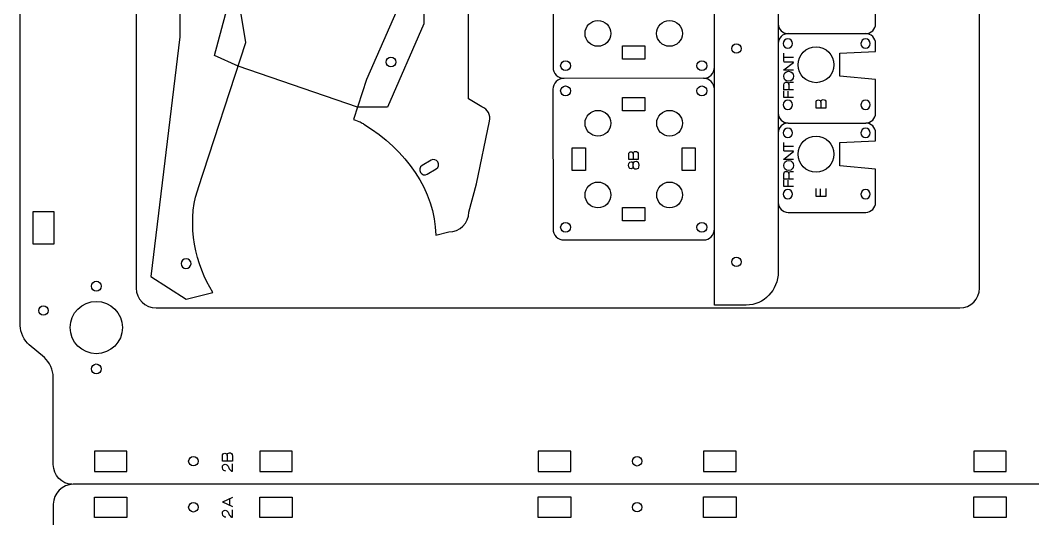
# Model space of a CAD drawing. Header units: millimetres. Extents: x 28 to 1172, y 29 to 868.
# Drawn here: x 401.2 to 646.1, y 456.6 to 577.1 of the extents above; entities that cross this region are included whole.
import ezdxf

# ---------------------------------------------------------------- set-up
doc = ezdxf.new("R2010")
doc.units = ezdxf.units.MM
doc.layers.add('Layer_1', color=7, linetype='CONTINUOUS', true_color=0xffffff)

msp = doc.modelspace()

# ---------------------------------------------------------------- linework, layer by layer
at = {"layer": 'Layer_1', "color": 1, "true_color": 0xff0000}
for points in [[(530.95, 722.45), (592.25, 722.45), (592.25, 718.29), (584.55, 717.41), (584.55, 518.81), (584.55, 516.27)], [(429.26, 719.4), (429.26, 512.36)], [(633.26, 512.36), (633.26, 719.4), (633.21, 719.46), (633.21, 719.46)], [(401.2, 503.28), (401.2, 712.32)], [(576.84, 508.27), (569.13, 508.27), (569.13, 677.38)], [(444.21, 536.37), (444.21, 536.41), (455.75, 571.71), (453.31, 586.96), (451.2, 605.22), (451.2, 643.14), (467.2, 643.14), (467.2, 627.24)], [(479.2, 607.66), (479.2, 643.14), (495.2, 643.14), (495.2, 587.1), (494.65, 584.88), (484.96, 562.78), (481.83, 553.13)], [(439.85, 603.12), (439.81, 603.12), (439.83, 573.12), (432.76, 515.16), (441.32, 509.66), (447.78, 511.31)], [(530.07, 599.46), (530.08, 565.71)], [(608.12, 576.26), (608.12, 584.34), (599.45, 585.14), (599.45, 590.74), (608.12, 591.14), (608.12, 593.06)], [(512.83, 556.13), (509.67, 558.1), (509.65, 585.08)], [(540.94, 577.03), (540.94, 577.03)], [(558.27, 577.03), (558.27, 577.03)], [(586.95, 573.86), (605.72, 573.86)], [(546.88, 567.71), (546.88, 570.91), (552.32, 570.91), (552.32, 567.71), (546.88, 567.71), (546.88, 567.71)], [(608.12, 554.66), (608.12, 562.74), (599.45, 563.54), (599.45, 569.14), (599.45, 569.14), (608.12, 569.54), (608.12, 571.46)], [(575.58, 570.25), (575.58, 570.25)], [(586.89, 570.34), (586.89, 570.34)], [(605.69, 570.34), (605.69, 570.34)], [(490.88, 568.2), (490.88, 568.2)], [(531.92, 566.11), (531.92, 566.11)], [(566.09, 564.91), (566.09, 564.91)], [(566.47, 563.06), (532.73, 563.05)], [(533.12, 561.21), (533.12, 561.21)], [(593.7, 562), (593.7, 562)], [(530.07, 560.4), (530.08, 526.66)], [(567.29, 560.01), (567.29, 560.01)], [(552.33, 558.41), (552.32, 555.21), (546.88, 555.21), (546.88, 558.41), (552.33, 558.41), (552.33, 558.41)], [(586.89, 555.54), (586.89, 555.54)], [(605.69, 555.54), (605.69, 555.54)], [(509.71, 530.74), (511.56, 537.6), (514.69, 552.7)], [(537.83, 552.2), (537.83, 552.2)], [(555.16, 552.2), (555.16, 552.2)], [(586.95, 552.26), (605.72, 552.26)], [(586.89, 548.74), (586.89, 548.74)], [(608.12, 533.06), (608.12, 541.14), (599.45, 541.94), (599.45, 547.54), (599.45, 547.54), (608.12, 547.94), (608.12, 549.86)], [(605.69, 548.74), (605.69, 548.74)], [(534.72, 540.81), (534.72, 546.25), (537.92, 546.25), (537.92, 540.81), (534.72, 540.81), (534.72, 540.81)], [(561.29, 540.81), (561.29, 546.25), (564.49, 546.25), (564.49, 540.81), (561.29, 540.81), (561.29, 540.81)], [(500.59, 543.26), (498.41, 541.96), (498.41, 541.96)], [(499.65, 539.9), (501.83, 541.21)], [(593.7, 540.4), (593.7, 540.4)], [(537.83, 534.87), (537.83, 534.87)], [(555.16, 534.87), (555.16, 534.87)], [(546.88, 528.65), (546.88, 531.85), (552.32, 531.85), (552.32, 528.65), (546.88, 528.65), (546.88, 528.65)], [(586.89, 533.94), (586.89, 533.94)], [(605.69, 533.94), (605.69, 533.94)], [(404.34, 522.99), (404.34, 530.87), (409.3, 530.87), (409.3, 522.99), (404.34, 522.99)], [(586.95, 530.67), (605.72, 530.67)], [(531.92, 527.05), (531.92, 527.05)], [(501.72, 525.12), (504.91, 525.94)], [(566.09, 525.85), (566.09, 525.85)], [(532.73, 524), (566.48, 524.01)], [(440.2, 517.83), (440.2, 517.83)], [(575.58, 518.69), (575.58, 518.69)], [(420.8, 512.83), (420.8, 512.83)], [(406.81, 508.07), (406.81, 508.07)], [(434.06, 507.56), (628.46, 507.56)], [(425.92, 502.83), (425.92, 502.83)], [(407.04, 495.56), (403.36, 498.64)], [(420.8, 492.83), (420.8, 492.83)], [(409.2, 469.76), (409.2, 490.92)], [(427.02, 468.04), (427.02, 473), (419.14, 473), (419.14, 468.04), (427.02, 468.04), (427.02, 468.04)], [(467.02, 468.04), (467.02, 473), (459.14, 473), (459.14, 468.04), (467.02, 468.04), (467.02, 468.04)], [(534.36, 468.03), (534.36, 472.99), (526.48, 472.99), (526.48, 468.03), (534.36, 468.03), (534.36, 468.03)], [(574.36, 468.03), (574.36, 472.99), (566.48, 472.99), (566.48, 468.03), (574.36, 468.03), (574.36, 468.03)], [(639.74, 468.03), (639.74, 472.99), (631.86, 472.99), (631.86, 468.03), (639.74, 468.03), (639.74, 468.03)], [(443.08, 471.66), (443.08, 471.66)], [(550.42, 471.65), (550.42, 471.65)], [(706.82, 464.96), (414, 464.96)], [(419.14, 456.92), (419.14, 461.88), (427.02, 461.88), (427.02, 456.92), (419.14, 456.92), (419.14, 456.92)], [(443.08, 460.54), (443.08, 460.54)], [(459.14, 456.92), (459.14, 461.88), (467.02, 461.88), (467.02, 456.92), (459.14, 456.92), (459.14, 456.92)], [(526.48, 456.93), (526.48, 461.89), (534.36, 461.89), (534.36, 456.93), (526.48, 456.93), (526.48, 456.93)], [(550.42, 460.55), (550.42, 460.55)], [(566.48, 456.93), (566.48, 461.89), (574.36, 461.89), (574.36, 456.93), (566.48, 456.93), (566.48, 456.93)], [(631.86, 456.93), (631.86, 461.89), (639.74, 461.89), (639.74, 456.93), (631.86, 456.93), (631.86, 456.93)], [(409.2, 460.16), (409.2, 439), (409.2, 439)]]:
    msp.add_lwpolyline(points, dxfattribs=at)
at = {"layer": 'Layer_1', "color": 5, "true_color": 0x0000ff}
for points in [[(482.8, 556.12), (453.89, 566.03), (448.17, 568.54), (452.65, 585.18), (451.03, 596.7), (445.77, 603.61), (445.77, 650.76), (496.17, 650.76), (498.86, 638.17), (498.86, 576.22), (490.03, 556.12), (482.8, 556.12)], [(585.94, 567.12), (585.94, 569.1)], [(588.23, 565.02), (585.93, 565.02), (585.93, 565.11), (588.23, 566.92), (588.23, 566.99), (585.93, 566.99)], [(588.23, 568.12), (585.94, 568.12)], [(585.88, 563.56), (585.88, 563.56)], [(588.23, 560.24), (585.93, 560.24), (585.93, 561.51)], [(587.11, 561.59), (587.12, 561.59)], [(587.12, 561.59), (587.12, 560.24)], [(588.23, 558.46), (585.93, 558.46), (585.93, 560.07)], [(587, 558.46), (587, 559.98)], [(593.7, 555.88), (593.7, 557.2)], [(596.11, 557.11), (596.11, 555.88), (593.7, 555.88), (593.7, 555.88)], [(594.85, 557.31), (594.84, 555.88)], [(594.84, 557.31), (594.85, 557.31)], [(585.94, 545.55), (585.94, 547.53)], [(588.23, 546.55), (585.94, 546.55)], [(548.41, 543.46), (548.41, 544.7)], [(550.71, 544.62), (550.71, 543.46), (548.41, 543.46), (548.41, 543.46)], [(549.51, 544.81), (549.51, 543.46)], [(549.51, 544.81), (549.51, 544.81)], [(588.23, 543.45), (585.94, 543.45), (585.94, 543.53), (588.23, 545.34), (588.23, 545.42), (585.94, 545.42)], [(549.47, 542.32), (549.48, 542.32)], [(549.48, 541.78), (549.47, 541.78)], [(549.48, 541.78), (549.48, 542.32)], [(549.48, 541.78), (549.48, 541.78)], [(585.88, 541.99), (585.88, 541.99)], [(588.23, 538.67), (585.94, 538.67), (585.94, 539.94)], [(587.11, 540.02), (587.12, 540.02)], [(587.12, 540.02), (587.12, 538.67)], [(588.23, 536.89), (585.94, 536.89), (585.94, 538.5)], [(587, 536.89), (587, 538.41)], [(596.11, 536.44), (596.11, 534.54), (593.7, 534.54), (593.7, 536.42)], [(594.82, 534.54), (594.82, 536.34)], [(450.1, 470.52), (450.1, 471.83)], [(452.51, 471.75), (452.51, 470.52), (450.1, 470.52), (450.1, 470.52)], [(451.25, 471.95), (451.24, 470.52)], [(451.24, 471.95), (451.25, 471.95)], [(451.48, 469.31), (451.77, 468.73)], [(452.52, 468.11), (452.52, 469.88)], [(452.6, 459.51), (450.19, 460.62), (450.19, 460.7), (452.6, 461.81)], [(451.8, 461.45), (451.8, 459.87)], [(451.48, 458.19), (451.77, 457.6)], [(452.52, 456.99), (452.52, 458.76)]]:
    msp.add_lwpolyline(points, dxfattribs=at)
at = {"layer": 'Layer_1', "color": 1, "true_color": 0xff0000}
for points in [[(537.82, 573.91), (537.82, 575.63), (539.22, 577.03), (540.94, 577.03)], [(540.94, 577.03), (542.66, 577.03), (544.06, 575.63), (544.06, 573.91)], [(555.15, 573.91), (555.15, 575.63), (556.54, 577.03), (558.27, 577.03)], [(558.27, 577.03), (559.99, 577.03), (561.39, 575.63), (561.39, 573.91)], [(584.55, 576.26), (584.55, 574.93), (585.63, 573.86), (586.95, 573.86)], [(605.72, 573.86), (607.05, 573.86), (608.12, 574.93), (608.12, 576.26)], [(540.94, 570.79), (539.22, 570.79), (537.82, 572.19), (537.82, 573.91)], [(544.06, 573.91), (544.06, 572.19), (542.66, 570.79), (540.94, 570.79)], [(558.27, 570.79), (556.54, 570.79), (555.15, 572.19), (555.15, 573.91)], [(561.39, 573.91), (561.39, 572.19), (559.99, 570.79), (558.27, 570.79)], [(586.95, 573.86), (585.63, 573.86), (584.55, 572.78), (584.55, 571.46)], [(608.12, 571.46), (608.12, 572.78), (607.05, 573.86), (605.72, 573.86)], [(573.3, 570.25), (573.3, 570.88), (573.81, 571.39), (574.44, 571.39)], [(574.44, 571.39), (575.07, 571.39), (575.58, 570.88), (575.58, 570.25)], [(585.78, 571.46), (585.77, 570.85), (586.27, 570.34), (586.89, 570.34)], [(586.9, 572.58), (586.28, 572.58), (585.78, 572.08), (585.78, 571.46)], [(586.89, 570.34), (587.51, 570.34), (588.01, 570.84), (588.01, 571.46)], [(588.01, 571.46), (588.02, 572.07), (587.52, 572.58), (586.9, 572.58)], [(604.58, 571.46), (604.57, 570.85), (605.07, 570.34), (605.69, 570.34)], [(605.7, 572.58), (605.08, 572.58), (604.58, 572.08), (604.58, 571.46)], [(605.69, 570.34), (606.31, 570.34), (606.81, 570.84), (606.82, 571.46)], [(606.82, 571.46), (606.82, 572.07), (606.32, 572.58), (605.7, 572.58)], [(574.44, 569.11), (573.81, 569.11), (573.3, 569.62), (573.3, 570.25)], [(575.58, 570.25), (575.58, 569.62), (575.07, 569.11), (574.44, 569.11)], [(589.36, 566.34), (589.36, 568.74), (591.3, 570.68), (593.7, 570.68)], [(593.7, 570.68), (596.09, 570.68), (598.04, 568.74), (598.04, 566.34)], [(489.68, 567), (489.68, 567.67), (490.22, 568.2), (490.88, 568.2)], [(490.88, 565.8), (490.22, 565.8), (489.68, 566.34), (489.68, 567)], [(490.88, 568.2), (491.55, 568.2), (492.08, 567.67), (492.08, 567)], [(492.08, 567), (492.08, 566.34), (491.55, 565.8), (490.88, 565.8)], [(531.92, 566.11), (531.92, 566.77), (532.46, 567.31), (533.12, 567.31)], [(533.12, 564.91), (532.46, 564.91), (531.92, 565.44), (531.92, 566.11)], [(533.12, 567.31), (533.78, 567.31), (534.32, 566.77), (534.32, 566.11)], [(534.32, 566.11), (534.32, 565.44), (533.78, 564.91), (533.12, 564.91)], [(564.89, 566.11), (564.89, 566.77), (565.42, 567.31), (566.09, 567.31)], [(566.09, 564.91), (565.42, 564.91), (564.89, 565.44), (564.89, 566.11)], [(566.09, 567.31), (566.75, 567.31), (567.29, 566.77), (567.29, 566.11)], [(567.29, 566.11), (567.29, 565.44), (566.75, 564.91), (566.09, 564.91)], [(593.7, 562), (591.3, 562), (589.36, 563.94), (589.36, 566.34)], [(598.04, 566.34), (598.04, 563.94), (596.09, 562), (593.7, 562)], [(530.08, 565.71), (530.08, 564.25), (531.28, 563.06), (532.74, 563.06)], [(566.48, 563.07), (567.94, 563.07), (569.13, 564.26), (569.13, 565.72)], [(532.73, 563.05), (531.27, 563.05), (530.07, 561.86), (530.07, 560.4)], [(531.92, 560.01), (531.92, 560.68), (532.46, 561.21), (533.12, 561.21)], [(533.12, 561.21), (533.78, 561.21), (534.32, 560.68), (534.32, 560.01)], [(564.89, 560.01), (564.89, 560.68), (565.42, 561.21), (566.09, 561.21)], [(566.09, 561.21), (566.75, 561.21), (567.29, 560.68), (567.29, 560.01)], [(569.12, 560.41), (569.12, 561.87), (567.93, 563.06), (566.47, 563.06)], [(533.12, 558.81), (532.46, 558.81), (531.92, 559.35), (531.92, 560.01)], [(534.32, 560.01), (534.32, 559.35), (533.78, 558.81), (533.12, 558.81)], [(566.09, 558.81), (565.42, 558.81), (564.89, 559.35), (564.89, 560.01)], [(567.29, 560.01), (567.29, 559.35), (566.75, 558.81), (566.09, 558.81)], [(514.69, 552.7), (515.12, 554.16), (514.29, 555.7), (512.83, 556.13)], [(585.78, 556.67), (585.77, 556.05), (586.27, 555.54), (586.89, 555.54)], [(586.9, 557.78), (586.28, 557.78), (585.78, 557.28), (585.78, 556.67)], [(586.89, 555.54), (587.51, 555.54), (588.01, 556.04), (588.01, 556.66)], [(588.01, 556.66), (588.02, 557.28), (587.52, 557.78), (586.9, 557.78)], [(604.58, 556.67), (604.57, 556.05), (605.07, 555.54), (605.69, 555.54)], [(605.7, 557.78), (605.08, 557.79), (604.58, 557.28), (604.58, 556.67)], [(605.69, 555.54), (606.31, 555.54), (606.81, 556.04), (606.82, 556.66)], [(606.82, 556.66), (606.82, 557.28), (606.32, 557.78), (605.7, 557.78)], [(537.83, 552.2), (537.83, 553.92), (539.23, 555.31), (540.95, 555.31)], [(540.95, 555.31), (542.68, 555.31), (544.07, 553.92), (544.07, 552.2)], [(555.16, 552.2), (555.16, 553.92), (556.56, 555.31), (558.28, 555.31)], [(558.28, 555.31), (560, 555.31), (561.4, 553.92), (561.4, 552.2)], [(584.55, 554.66), (584.55, 553.34), (585.63, 552.26), (586.95, 552.26)], [(605.72, 552.26), (607.05, 552.26), (608.12, 553.34), (608.12, 554.66)], [(481.83, 553.13), (483.2, 552.66), (483.79, 552.34), (484.34, 552)], [(484.34, 552), (494.5, 545.71), (501.52, 535.96), (501.72, 525.12)], [(540.95, 549.07), (539.23, 549.07), (537.83, 550.47), (537.83, 552.2)], [(544.07, 552.2), (544.07, 550.47), (542.68, 549.07), (540.95, 549.07)], [(558.28, 549.08), (556.56, 549.08), (555.16, 550.47), (555.16, 552.2)], [(561.4, 552.2), (561.4, 550.47), (560, 549.08), (558.28, 549.08)], [(586.95, 552.26), (585.63, 552.26), (584.55, 551.19), (584.55, 549.86)], [(608.12, 549.86), (608.12, 551.19), (607.05, 552.26), (605.72, 552.26)], [(585.78, 549.87), (585.77, 549.25), (586.27, 548.74), (586.89, 548.74)], [(586.9, 550.98), (586.28, 550.98), (585.78, 550.48), (585.78, 549.87)], [(586.89, 548.74), (587.51, 548.74), (588.01, 549.24), (588.01, 549.86)], [(588.01, 549.86), (588.02, 550.48), (587.52, 550.98), (586.9, 550.98)], [(589.36, 544.74), (589.36, 547.14), (591.3, 549.08), (593.7, 549.08)], [(593.7, 549.08), (596.09, 549.08), (598.04, 547.14), (598.04, 544.74)], [(604.58, 549.87), (604.57, 549.25), (605.07, 548.74), (605.69, 548.74)], [(605.7, 550.98), (605.08, 550.98), (604.58, 550.48), (604.58, 549.87)], [(605.69, 548.74), (606.31, 548.74), (606.81, 549.24), (606.82, 549.86)], [(606.82, 549.86), (606.82, 550.48), (606.32, 550.98), (605.7, 550.98)], [(593.7, 540.4), (591.3, 540.4), (589.36, 542.35), (589.36, 544.74)], [(598.04, 544.74), (598.04, 542.35), (596.09, 540.4), (593.7, 540.4)], [(498.41, 541.96), (497.84, 541.61), (497.66, 540.88), (498, 540.31)], [(502.24, 542.85), (501.89, 543.42), (501.16, 543.61), (500.59, 543.26)], [(501.83, 541.21), (502.39, 541.55), (502.58, 542.29), (502.24, 542.85)], [(498, 540.31), (498.34, 539.74), (499.08, 539.56), (499.65, 539.9)], [(537.83, 534.87), (537.83, 536.59), (539.23, 537.99), (540.95, 537.99)], [(540.95, 537.99), (542.68, 537.99), (544.07, 536.59), (544.07, 534.87)], [(555.16, 534.87), (555.16, 536.59), (556.56, 537.99), (558.28, 537.99)], [(558.28, 537.99), (560, 537.99), (561.4, 536.59), (561.4, 534.87)], [(447.78, 511.31), (443.66, 517.76), (441.42, 527.8), (444.04, 535.88)], [(444.04, 535.88), (444.1, 536.05), (444.15, 536.21), (444.21, 536.37)], [(540.95, 531.75), (539.23, 531.75), (537.83, 533.15), (537.83, 534.87)], [(544.07, 534.87), (544.07, 533.15), (542.68, 531.75), (540.95, 531.75)], [(558.28, 531.75), (556.56, 531.75), (555.16, 533.15), (555.16, 534.87)], [(561.4, 534.87), (561.4, 533.15), (560, 531.75), (558.28, 531.75)], [(585.78, 535.07), (585.77, 534.45), (586.27, 533.95), (586.89, 533.94)], [(586.9, 536.18), (586.28, 536.19), (585.78, 535.69), (585.78, 535.07)], [(586.89, 533.94), (587.51, 533.94), (588.01, 534.44), (588.01, 535.06)], [(588.01, 535.06), (588.02, 535.68), (587.52, 536.18), (586.9, 536.18)], [(604.58, 535.07), (604.57, 534.45), (605.07, 533.95), (605.69, 533.94)], [(605.7, 536.18), (605.08, 536.19), (604.58, 535.69), (604.58, 535.07)], [(605.69, 533.94), (606.31, 533.94), (606.81, 534.44), (606.82, 535.06)], [(606.82, 535.06), (606.82, 535.68), (606.32, 536.18), (605.7, 536.18)], [(584.55, 533.06), (584.55, 531.74), (585.63, 530.67), (586.95, 530.67)], [(605.72, 530.67), (607.05, 530.67), (608.12, 531.74), (608.12, 533.06)], [(504.91, 525.94), (507.55, 525.94), (509.71, 528.1), (509.71, 530.74)], [(530.08, 526.66), (530.08, 525.2), (531.28, 524), (532.73, 524)], [(531.92, 527.05), (531.92, 527.71), (532.46, 528.25), (533.12, 528.25)], [(533.12, 525.85), (532.46, 525.85), (531.92, 526.39), (531.92, 527.05)], [(533.12, 528.25), (533.78, 528.25), (534.32, 527.71), (534.32, 527.05)], [(534.32, 527.05), (534.32, 526.39), (533.78, 525.85), (533.12, 525.85)], [(564.89, 527.05), (564.89, 527.71), (565.42, 528.25), (566.09, 528.25)], [(566.09, 525.85), (565.42, 525.85), (564.89, 526.39), (564.89, 527.05)], [(566.09, 528.25), (566.75, 528.25), (567.29, 527.71), (567.29, 527.05)], [(567.29, 527.05), (567.29, 526.39), (566.75, 525.85), (566.09, 525.85)], [(566.48, 524.01), (567.94, 524.01), (569.13, 525.2), (569.13, 526.66)], [(440.88, 519.39), (440.26, 519.14), (439.96, 518.45), (440.2, 517.83)], [(442.44, 518.71), (442.19, 519.32), (441.5, 519.63), (440.88, 519.39)], [(573.3, 518.69), (573.3, 519.32), (573.81, 519.83), (574.44, 519.83)], [(574.44, 519.83), (575.07, 519.83), (575.58, 519.32), (575.58, 518.69)], [(440.2, 517.83), (440.44, 517.21), (441.14, 516.91), (441.76, 517.15)], [(441.76, 517.15), (442.37, 517.39), (442.68, 518.09), (442.44, 518.71)], [(574.44, 517.55), (573.81, 517.55), (573.3, 518.06), (573.3, 518.69)], [(575.58, 518.69), (575.58, 518.06), (575.07, 517.55), (574.44, 517.55)], [(584.55, 516.27), (584.55, 511.87), (581.08, 508.27), (576.84, 508.27)], [(418.4, 512.83), (418.4, 513.49), (418.94, 514.03), (419.6, 514.03)], [(419.6, 511.63), (418.94, 511.63), (418.4, 512.16), (418.4, 512.83)], [(419.6, 514.03), (420.26, 514.03), (420.8, 513.49), (420.8, 512.83)], [(420.8, 512.83), (420.8, 512.16), (420.27, 511.63), (419.6, 511.63)], [(429.26, 512.36), (429.26, 509.71), (431.41, 507.56), (434.06, 507.56)], [(628.46, 507.56), (631.11, 507.56), (633.26, 509.71), (633.26, 512.36)], [(405.67, 506.93), (405.67, 507.56), (406.18, 508.07), (406.81, 508.07)], [(406.81, 508.07), (407.44, 508.07), (407.95, 507.56), (407.95, 506.93)], [(413.28, 502.83), (413.28, 506.32), (416.11, 509.15), (419.6, 509.15)], [(419.6, 509.15), (423.09, 509.15), (425.92, 506.32), (425.92, 502.83)], [(406.81, 505.79), (406.18, 505.79), (405.67, 506.3), (405.67, 506.93)], [(407.95, 506.93), (407.95, 506.3), (407.44, 505.79), (406.81, 505.79)], [(403.36, 498.64), (402.18, 499.64), (401.2, 501.73), (401.2, 503.28)], [(419.6, 496.51), (416.11, 496.51), (413.28, 499.34), (413.28, 502.83)], [(425.92, 502.83), (425.92, 499.34), (423.09, 496.51), (419.6, 496.51)], [(409.2, 490.92), (409.2, 492.48), (408.23, 494.56), (407.04, 495.56)], [(418.4, 492.83), (418.4, 493.49), (418.94, 494.03), (419.6, 494.03)], [(419.6, 491.63), (418.94, 491.63), (418.4, 492.16), (418.4, 492.83)], [(419.6, 494.03), (420.26, 494.03), (420.8, 493.49), (420.8, 492.83)], [(420.8, 492.83), (420.8, 492.16), (420.27, 491.63), (419.6, 491.63)], [(441.94, 470.52), (441.94, 471.15), (442.45, 471.66), (443.08, 471.66)], [(443.08, 469.38), (442.45, 469.38), (441.94, 469.89), (441.94, 470.52)], [(443.08, 471.66), (443.71, 471.66), (444.22, 471.15), (444.22, 470.52)], [(444.22, 470.52), (444.22, 469.89), (443.71, 469.38), (443.08, 469.38)], [(549.28, 470.51), (549.28, 471.14), (549.79, 471.65), (550.42, 471.65)], [(550.42, 469.37), (549.79, 469.37), (549.28, 469.88), (549.28, 470.51)], [(550.42, 471.65), (551.05, 471.65), (551.56, 471.14), (551.56, 470.51)], [(551.56, 470.51), (551.56, 469.88), (551.05, 469.37), (550.42, 469.37)], [(413.68, 464.96), (411.36, 464.96), (409.2, 467.12), (409.2, 469.76)], [(414, 464.96), (411.36, 464.96), (409.2, 462.8), (409.2, 460.16)], [(441.94, 459.4), (441.94, 460.03), (442.45, 460.54), (443.08, 460.54)], [(443.08, 460.54), (443.71, 460.54), (444.22, 460.03), (444.22, 459.4)], [(549.28, 459.41), (549.28, 460.04), (549.79, 460.55), (550.42, 460.55)], [(550.42, 460.55), (551.05, 460.55), (551.56, 460.04), (551.56, 459.41)], [(443.08, 458.26), (442.45, 458.26), (441.94, 458.77), (441.94, 459.4)], [(444.22, 459.4), (444.22, 458.77), (443.71, 458.26), (443.08, 458.26)], [(550.42, 458.27), (549.79, 458.27), (549.28, 458.78), (549.28, 459.41)], [(551.56, 459.41), (551.56, 458.78), (551.05, 458.27), (550.42, 458.27)]]:
    msp.add_open_spline(points, degree=3, dxfattribs=at)
at = {"layer": 'Layer_1', "color": 5, "true_color": 0x0000ff}
for points in [[(585.88, 563.56), (585.88, 564.22), (586.33, 564.75), (587.08, 564.75)], [(587.08, 562.37), (586.33, 562.37), (585.88, 562.9), (585.88, 563.56)], [(587.08, 564.75), (587.84, 564.75), (588.28, 564.22), (588.28, 563.56)], [(588.28, 563.56), (588.28, 562.9), (587.84, 562.37), (587.08, 562.37)], [(585.93, 561.51), (585.93, 561.97), (586.15, 562.14), (586.56, 562.14)], [(586.56, 562.14), (586.78, 562.14), (587.09, 561.99), (587.11, 561.59)], [(587.12, 561.59), (587.12, 561.94), (587.28, 562.1), (587.6, 562.1)], [(587.6, 562.1), (587.68, 562.1), (588.14, 562.11), (588.23, 562.15)], [(593.7, 557.2), (593.7, 557.58), (593.9, 557.85), (594.29, 557.85)], [(594.29, 557.85), (594.58, 557.85), (594.85, 557.6), (594.84, 557.31)], [(594.85, 557.31), (594.86, 557.63), (595.03, 557.92), (595.45, 557.92)], [(595.45, 557.92), (595.74, 557.92), (596.11, 557.74), (596.11, 557.11)], [(548.41, 544.7), (548.41, 545.07), (548.61, 545.32), (548.98, 545.32)], [(548.98, 545.32), (549.25, 545.32), (549.51, 545.08), (549.51, 544.81)], [(549.51, 544.81), (549.52, 545.11), (549.69, 545.39), (550.09, 545.39)], [(550.09, 545.39), (550.35, 545.39), (550.71, 545.22), (550.71, 544.62)], [(548.36, 542.05), (548.36, 542.58), (548.56, 542.88), (548.95, 542.88)], [(548.95, 541.22), (548.56, 541.22), (548.36, 541.52), (548.36, 542.05)], [(548.95, 542.88), (549.15, 542.88), (549.44, 542.75), (549.47, 542.32)], [(549.47, 541.78), (549.44, 541.35), (549.15, 541.22), (548.95, 541.22)], [(549.48, 542.32), (549.53, 542.81), (549.78, 543), (550.16, 543)], [(550.16, 541.1), (549.78, 541.1), (549.53, 541.3), (549.48, 541.78)], [(550.16, 543), (550.53, 543), (550.85, 542.77), (550.85, 542.05)], [(550.85, 542.05), (550.85, 541.33), (550.53, 541.1), (550.16, 541.1)], [(585.88, 541.99), (585.88, 542.65), (586.33, 543.18), (587.08, 543.18)], [(587.08, 540.8), (586.33, 540.8), (585.88, 541.33), (585.88, 541.99)], [(587.08, 543.18), (587.84, 543.18), (588.28, 542.65), (588.28, 541.99)], [(588.28, 541.99), (588.28, 541.33), (587.84, 540.8), (587.08, 540.8)], [(585.94, 539.94), (585.94, 540.4), (586.15, 540.57), (586.56, 540.57)], [(586.56, 540.57), (586.78, 540.57), (587.09, 540.42), (587.11, 540.02)], [(587.12, 540.02), (587.12, 540.37), (587.28, 540.53), (587.6, 540.53)], [(587.6, 540.53), (587.68, 540.53), (588.14, 540.53), (588.23, 540.58)], [(450.1, 471.83), (450.1, 472.22), (450.3, 472.48), (450.7, 472.48)], [(450.7, 472.48), (450.98, 472.48), (451.25, 472.23), (451.24, 471.95)], [(451.25, 471.95), (451.26, 472.26), (451.43, 472.56), (451.86, 472.56)], [(451.86, 472.56), (452.14, 472.56), (452.51, 472.38), (452.51, 471.75)], [(450.09, 469), (450.09, 469.67), (450.53, 469.81), (450.76, 469.81)], [(450.93, 468.16), (450.67, 468.16), (450.09, 468.17), (450.09, 469)], [(450.76, 469.81), (451.1, 469.81), (451.3, 469.6), (451.48, 469.31)], [(451.77, 468.73), (452.03, 468.29), (452.17, 468.11), (452.52, 468.11)], [(450.09, 457.88), (450.09, 458.55), (450.53, 458.69), (450.76, 458.69)], [(450.76, 458.69), (451.1, 458.69), (451.3, 458.48), (451.48, 458.19)], [(450.93, 457.04), (450.67, 457.04), (450.09, 457.04), (450.09, 457.88)], [(451.77, 457.6), (452.03, 457.17), (452.17, 456.99), (452.52, 456.99)]]:
    msp.add_open_spline(points, degree=3, dxfattribs=at)

doc.saveas('drawing.dxf')
